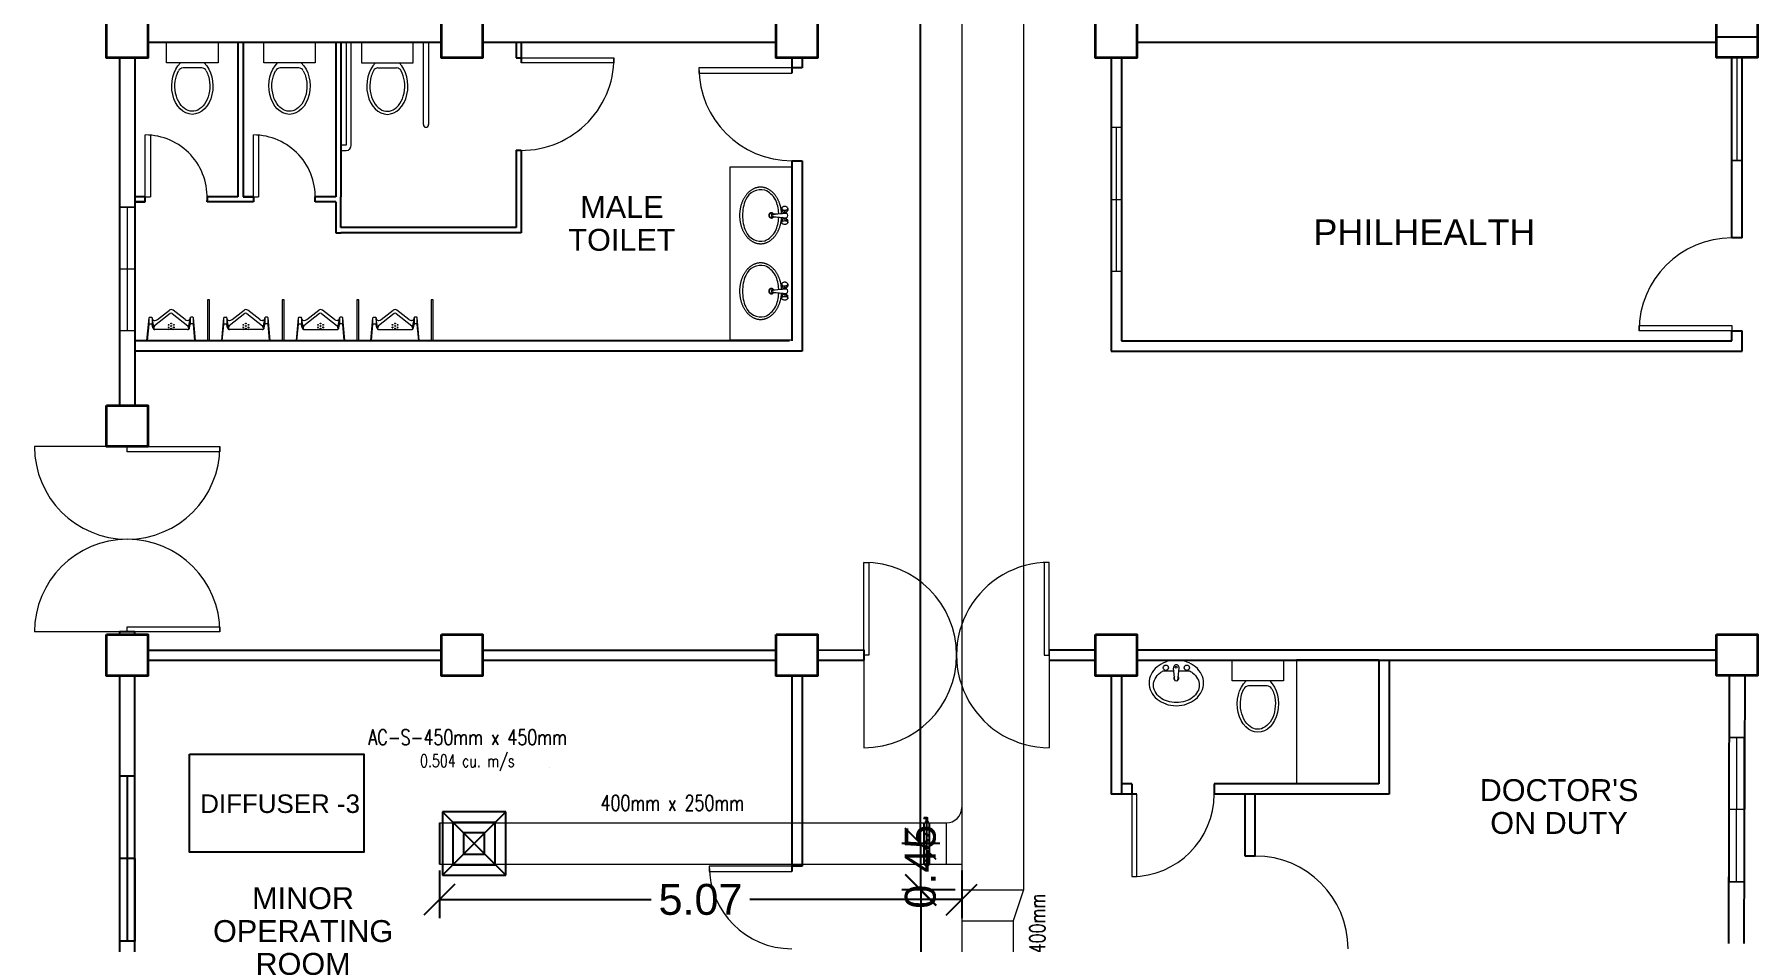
# Model space of a CAD drawing. Header units: millimetres. Extents: x 3 to 421, y 1 to 337.
# Drawn here: x 118.42 to 135.15, y 121.92 to 130.73 of the extents above; entities that cross this region are included whole.
import ezdxf

# ---------------------------------------------------------------- set-up
doc = ezdxf.new("R2010")
doc.units = ezdxf.units.MM
doc.header["$MEASUREMENT"] = 0
doc.linetypes.add('HIDDEN2', pattern=[0.1875, 0.125, -0.0625])
for name, color, linetype in [('A.C.VOLUM DAMPER', 7, 'Continuous'), ('diffuser', 7, 'Continuous'), ('ducting label', 7, 'Continuous'), ('label', 7, 'Continuous'), ('Legends', 7, 'Continuous')]:
    doc.layers.add(name, color=color, linetype=linetype)
doc.layers.add('ahu line', color=7, linetype='Continuous', lineweight=20)
doc.styles.add('Arch-Dim', font='simplex.shx', dxfattribs={"width": 0.75})
doc.styles.get("Standard").update_dxf_attribs({"font": 'arial.ttf'})
doc.styles.add('SWISSLT175', font='swissl.ttf', dxfattribs={"height": 0.175})
doc.dimstyles.new('Copy of dimension', dxfattribs={"dimtxt": 0.3, "dimasz": 0.3, "dimexe": 0.18, "dimexo": 0.0625, "dimgap": 0.09, "dimtad": 0, "dimzin": 0, "dimdsep": 46, "dimtxsty": 'Standard', "dimblk": 'OBLIQUE', "dimcen": 0.09, "dimclrd": 256, "dimclre": 256, "dimclrt": 256, "dimadec": 0, "dimazin": 0, "dimtfac": 1, "dimtofl": 0, "dimtmove": 0, "dimatfit": 3, "dimldrblk": 'OBLIQUE', "dimfxl": 1, "dimtolj": 1, "dimtzin": 0, "dimarcsym": 0})

# ---------------------------------------------------------------- blocks, each defined once
blk = doc.blocks.new('AC-S-12')
at = {"layer": 'diffuser'}
for p, q in [((-0.15, 0.15), (0.15, -0.15)), ((0.15, 0.15), (-0.15, -0.15)), ((-0.15, 0.15), (-0.15, -0.15)), ((0.15, 0.15), (-0.15, 0.15)), ((-0.1, 0.1), (-0.1, -0.1)), ((0.1, 0.1), (-0.1, 0.1)), ((0.1, -0.1), (0.1, 0.1)), ((0.15, -0.15), (0.15, 0.15)), ((-0.05, 0.05), (-0.05, -0.05)), ((0.05, 0.05), (-0.05, 0.05)), ((0.05, -0.05), (0.05, 0.05)), ((-0.05, -0.05), (0.05, -0.05)), ((-0.15, -0.15), (0.15, -0.15)), ((-0.1, -0.1), (0.1, -0.1))]:
    blk.add_line(p, q, dxfattribs=at)
for points in [[(-0.3582, 0.3582, 0, 0.0447, 0), (-0.2951, 0.295, 0, 0, 0), (-0.15, 0.15, 0, 0, 0)], [(0.3582, 0.3582, 0, 0.0447, 0), (0.2951, 0.295, 0, 0, 0), (0.15, 0.15, 0, 0, 0)], [(-0.3582, -0.3582, 0, 0.0447, 0), (-0.2951, -0.295, 0, 0, 0), (-0.15, -0.15, 0, 0, 0)], [(0.3582, -0.3582, 0, 0.0447, 0), (0.2951, -0.295, 0, 0, 0), (0.15, -0.15, 0, 0, 0)]]:
    blk.add_lwpolyline(points, format="xyseb", dxfattribs=at)
blk = doc.blocks.new('fcu')
at = {"layer": 'diffuser', "color": 7, "xscale": 2.052644456280903, "yscale": 2.052644456280903, "zscale": 2.052644456280903}
blk.add_blockref('AC-S-12', (0, 0), dxfattribs=at)
blk = doc.blocks.new('_Oblique')
at = {"color": 0, "linetype": 'ByBlock', "lineweight": -2}
blk.add_line((-0.5, -0.5), (0.5, 0.5), dxfattribs=at)
blk = doc.blocks.new('*D17')
at = {"layer": 'Defpoints', "color": 0, "transparency": 16777216}
for p in [(127.024, 122.872), (127.024, 122.422), (127.424, 122.422)]:
    blk.add_point(p, dxfattribs=at)
at = {"layer": 'diffuser', "lineweight": -2, "transparency": 16777216}
for p, q in [((126.962, 122.872), (126.844, 122.872)), ((127.024, 122.872), (127.024, 122.422)), ((127.361, 122.422), (126.844, 122.422))]:
    blk.add_line(p, q, dxfattribs=at)
at = {"layer": 'diffuser', "lineweight": -2, "transparency": 16777216, "xscale": 0.3, "yscale": 0.3, "zscale": 0.3}
for p, rotation in [((127.024, 122.872), 90), ((127.024, 122.422), 270)]:
    blk.add_blockref('_Oblique', p, dxfattribs=dict(at, rotation=rotation))
at = {"layer": 'diffuser', "transparency": 16777216, "insert": (127.024, 122.647), "char_height": 0.3, "attachment_point": 5, "rotation": 90}
blk.add_mtext('\\A1;0.45', dxfattribs=at)
blk = doc.blocks.new('*D18')
at = {"layer": 'Defpoints', "color": 0, "transparency": 16777216}
for p in [(127.424, 122.422), (127.028, 119.333), (127.424, 119.333)]:
    blk.add_point(p, dxfattribs=at)
at = {"layer": 'diffuser', "lineweight": -2, "transparency": 16777216}
for p, q in [((127.361, 122.422), (126.848, 122.422)), ((127.028, 122.422), (127.028, 121.357)), ((127.028, 119.333), (127.028, 120.398)), ((127.361, 119.333), (126.848, 119.333))]:
    blk.add_line(p, q, dxfattribs=at)
at = {"layer": 'diffuser', "lineweight": -2, "transparency": 16777216, "xscale": 0.3, "yscale": 0.3, "zscale": 0.3}
for p, rotation in [((127.028, 122.422), 90), ((127.028, 119.333), 270)]:
    blk.add_blockref('_Oblique', p, dxfattribs=dict(at, rotation=rotation))
at = {"layer": 'diffuser', "transparency": 16777216, "insert": (127.028, 120.878), "char_height": 0.3, "attachment_point": 5, "rotation": 90}
blk.add_mtext('\\A1;3.09', dxfattribs=at)
blk = doc.blocks.new('*D19')
at = {"layer": 'Defpoints', "color": 0, "transparency": 16777216}
for p in [(122.354, 122.672), (127.424, 122.672), (122.354, 122.328)]:
    blk.add_point(p, dxfattribs=at)
at = {"layer": 'diffuser', "lineweight": -2, "transparency": 16777216}
for p, q in [((122.354, 122.61), (122.354, 122.148)), ((127.424, 122.61), (127.424, 122.148)), ((122.354, 122.328), (124.409, 122.328)), ((127.424, 122.328), (125.368, 122.328))]:
    blk.add_line(p, q, dxfattribs=at)
at = {"layer": 'diffuser', "lineweight": -2, "transparency": 16777216, "xscale": 0.3, "yscale": 0.3, "zscale": 0.3, "rotation": 180}
blk.add_blockref('_Oblique', (122.354, 122.328), dxfattribs=at)
at = {"layer": 'diffuser', "lineweight": -2, "transparency": 16777216, "xscale": 0.3, "yscale": 0.3, "zscale": 0.3}
blk.add_blockref('_Oblique', (127.424, 122.328), dxfattribs=at)
at = {"layer": 'diffuser', "transparency": 16777216, "insert": (124.889, 122.328), "char_height": 0.3, "attachment_point": 5}
blk.add_mtext('\\A1;5.07', dxfattribs=at)
blk = doc.blocks.new('*D22')
at = {"layer": 'Defpoints', "color": 0, "transparency": 16777216}
for p in [(128.024, 142.865), (127.024, 122.872), (127.274, 122.872)]:
    blk.add_point(p, dxfattribs=at)
at = {"layer": 'diffuser', "lineweight": -2, "transparency": 16777216}
for p, q in [((127.961, 142.865), (126.844, 142.865)), ((127.024, 142.865), (127.024, 133.451)), ((127.024, 122.872), (127.024, 132.286)), ((127.211, 122.872), (126.844, 122.872))]:
    blk.add_line(p, q, dxfattribs=at)
at = {"layer": 'diffuser', "lineweight": -2, "transparency": 16777216, "xscale": 0.3, "yscale": 0.3, "zscale": 0.3}
for p, rotation in [((127.024, 142.865), 90), ((127.024, 122.872), 270)]:
    blk.add_blockref('_Oblique', p, dxfattribs=dict(at, rotation=rotation))
at = {"layer": 'diffuser', "transparency": 16777216, "insert": (127.024, 132.868), "char_height": 0.3, "attachment_point": 5, "rotation": 90}
blk.add_mtext('\\A1;19.99', dxfattribs=at)

msp = doc.modelspace()

# ---------------------------------------------------------------- hatches: boundary and pattern name
at = {"layer": 'A.C.VOLUM DAMPER'}
h = msp.add_hatch(dxfattribs=at)
h.set_pattern_fill('ANSI31', color=256, scale=0.002646, angle=-270, style=0)
h.set_pattern_definition([(135, (737.03156902, 465.70229238), (-0.00023391046708, -0.00023391046708), [])])
h.paths.add_polyline_path([(127.08, 123.087), (127.073, 123.087), (127.073, 123.072), (127.097, 123.072), (127.097, 123.087), (127.09, 123.087), (127.09, 123.125), (127.056, 123.125), (127.056, 123.117), (127.08, 123.117)])

# ---------------------------------------------------------------- linework, layer by layer
at = {"color": 8, "lineweight": 25}
for p, q in [((119.524, 130.651), (122.374, 130.651)), ((120.399, 130.651), (120.399, 129.151)), ((120.449, 130.651), (120.449, 129.151)), ((121.349, 130.651), (121.349, 129.151)), ((121.399, 130.651), (121.399, 129.151)), ((122.774, 130.651), (125.624, 130.651)), ((123.099, 130.651), (123.099, 130.501)), ((123.149, 130.651), (123.149, 130.451)), ((129.124, 130.651), (134.749, 130.651)), ((134.749, 130.703), (135.149, 130.703)), ((119.249, 130.501), (119.249, 127.126)), ((119.399, 130.501), (119.399, 127.126)), ((123.099, 130.501), (123.149, 130.501)), ((125.774, 130.501), (125.774, 130.351)), ((125.874, 130.501), (125.874, 130.401)), ((128.874, 130.501), (128.874, 127.651)), ((128.974, 130.501), (128.974, 127.751)), ((134.899, 128.751), (134.899, 130.503)), ((134.999, 128.751), (134.999, 130.503)), ((125.874, 130.401), (125.774, 130.401)), ((123.099, 129.602), (123.099, 128.851)), ((123.149, 129.601), (123.099, 129.601)), ((123.149, 129.601), (123.149, 128.801)), ((125.774, 129.501), (125.774, 127.751)), ((125.774, 129.501), (125.874, 129.501)), ((125.874, 129.501), (125.874, 127.651)), ((119.499, 129.151), (119.399, 129.151)), ((119.499, 129.101), (119.499, 129.151)), ((120.399, 129.151), (120.097, 129.151)), ((120.099, 129.151), (120.099, 129.101)), ((120.549, 129.151), (120.449, 129.151)), ((120.449, 129.151), (120.549, 129.151)), ((120.549, 129.151), (120.549, 129.101)), ((121.349, 129.151), (121.149, 129.151)), ((121.149, 129.101), (121.149, 129.151)), ((121.399, 128.851), (121.399, 129.151)), ((119.499, 129.101), (119.399, 129.101)), ((119.399, 129.101), (119.499, 129.101)), ((120.399, 129.101), (120.099, 129.101)), ((120.549, 129.101), (120.399, 129.101)), ((121.349, 129.101), (121.149, 129.101)), ((121.349, 129.101), (121.349, 128.801)), ((121.349, 128.801), (121.399, 128.801)), ((123.099, 128.851), (121.399, 128.851)), ((123.149, 128.801), (121.399, 128.801)), ((134.999, 128.751), (134.899, 128.751)), ((134.899, 127.751), (134.899, 127.851)), ((134.899, 127.751), (134.899, 127.851)), ((134.899, 127.851), (134.999, 127.851)), ((134.999, 127.651), (134.999, 127.851)), ((125.754, 127.751), (119.399, 127.751)), ((125.874, 127.651), (119.399, 127.651)), ((128.874, 127.651), (134.999, 127.651)), ((128.974, 127.751), (134.899, 127.751)), ((119.399, 126.726), (119.249, 126.726)), ((119.399, 124.926), (119.249, 124.926)), ((119.249, 124.926), (119.249, 124.901)), ((119.399, 124.901), (119.399, 124.926)), ((119.524, 124.751), (122.374, 124.751)), ((119.524, 124.651), (122.374, 124.651)), ((122.774, 124.751), (125.624, 124.751)), ((122.774, 124.651), (125.624, 124.651)), ((126.024, 124.751), (126.474, 124.752)), ((126.024, 124.651), (126.474, 124.652)), ((126.474, 124.752), (126.474, 124.652)), ((128.274, 124.752), (128.724, 124.752)), ((128.274, 124.652), (128.724, 124.652)), ((129.124, 124.752), (134.749, 124.753)), ((129.124, 124.652), (134.749, 124.653)), ((129.124, 124.652), (131.474, 124.652)), ((131.474, 124.652), (130.674, 124.652)), ((131.474, 124.652), (131.574, 124.652)), ((131.474, 124.652), (131.474, 123.452)), ((131.574, 124.652), (131.574, 123.352)), ((119.249, 124.501), (119.249, 118.901)), ((119.399, 120.951), (119.399, 124.501)), ((125.774, 124.501), (125.774, 122.601)), ((125.874, 124.501), (125.874, 122.651)), ((128.874, 124.501), (128.874, 123.352)), ((128.974, 124.501), (128.974, 123.352)), ((134.874, 124.503), (134.866, 121.901)), ((135.024, 124.502), (135.016, 121.901)), ((129.074, 123.452), (128.974, 123.452)), ((129.074, 123.452), (129.074, 123.352)), ((131.474, 123.452), (129.874, 123.452)), ((129.874, 123.452), (129.874, 123.352)), ((128.974, 123.352), (128.874, 123.352)), ((129.124, 123.352), (128.974, 123.352)), ((131.574, 123.352), (129.874, 123.352)), ((130.174, 122.751), (130.174, 123.352)), ((130.274, 122.751), (130.274, 123.352)), ((125.874, 122.651), (125.774, 122.651)), ((130.274, 122.751), (130.174, 122.751))]:
    msp.add_line(p, q, dxfattribs=at)
at = {"color": 8, "lineweight": 9}
for p, q in [((119.706, 130.451), (119.706, 130.651)), ((119.706, 130.651), (120.206, 130.651)), ((120.206, 130.651), (120.206, 130.451)), ((120.649, 130.451), (120.649, 130.651)), ((120.649, 130.651), (121.149, 130.651)), ((121.149, 130.651), (121.149, 130.451)), ((121.449, 130.651), (121.449, 129.951)), ((121.499, 129.651), (121.499, 130.651)), ((121.599, 130.651), (121.599, 130.451)), ((122.099, 130.651), (121.599, 130.651)), ((122.099, 130.451), (122.099, 130.651)), ((122.199, 129.851), (122.199, 130.651)), ((122.249, 130.651), (122.249, 129.951)), ((134.899, 130.503), (134.899, 129.503)), ((134.949, 130.503), (134.949, 129.503)), ((120.206, 130.451), (119.706, 130.451)), ((120.047, 130.401), (119.866, 130.401)), ((121.149, 130.451), (120.649, 130.451)), ((120.989, 130.401), (120.808, 130.401)), ((121.599, 130.451), (122.099, 130.451)), ((121.758, 130.401), (121.939, 130.401)), ((121.449, 129.951), (121.449, 129.651)), ((122.249, 129.951), (122.249, 129.851)), ((128.874, 129.126), (128.874, 129.826)), ((128.874, 129.826), (128.974, 129.826)), ((128.924, 129.826), (128.924, 128.426)), ((128.974, 129.826), (128.974, 128.426)), ((121.449, 129.651), (121.399, 129.651)), ((121.399, 129.651), (121.399, 129.601)), ((121.399, 129.601), (121.449, 129.601)), ((134.899, 129.503), (134.999, 129.503)), ((128.874, 129.126), (128.974, 129.126)), ((119.399, 129.051), (119.249, 129.051)), ((119.324, 129.051), (119.324, 127.851)), ((125.592, 128.98), (125.582, 128.984)), ((125.592, 128.96), (125.582, 128.956)), ((125.583, 128.984), (125.683, 128.99)), ((125.583, 128.955), (125.683, 128.949)), ((125.592, 128.98), (125.688, 128.991)), ((125.592, 128.96), (125.688, 128.949)), ((125.678, 129.038), (125.678, 129.017)), ((125.686, 129.023), (125.678, 129.035)), ((125.686, 129.004), (125.678, 129.017)), ((125.686, 129.023), (125.707, 129.019)), ((125.686, 129.023), (125.686, 129.004)), ((125.686, 129.004), (125.707, 129.001)), ((125.688, 128.991), (125.724, 128.992)), ((125.693, 129.001), (125.693, 128.998)), ((125.727, 129.023), (125.707, 129.019)), ((125.707, 129.001), (125.707, 129.019)), ((125.727, 129.004), (125.707, 129.001)), ((125.721, 129.001), (125.721, 128.998)), ((125.727, 129.023), (125.736, 129.035)), ((125.727, 129.023), (125.727, 129.004)), ((125.727, 129.004), (125.736, 129.017)), ((125.736, 129.038), (125.736, 129.017)), ((125.686, 128.935), (125.678, 128.922)), ((125.678, 128.901), (125.678, 128.922)), ((125.686, 128.917), (125.678, 128.904)), ((125.686, 128.935), (125.707, 128.939)), ((125.686, 128.917), (125.686, 128.935)), ((125.686, 128.917), (125.707, 128.921)), ((125.688, 128.949), (125.724, 128.947)), ((125.693, 128.938), (125.693, 128.941)), ((125.707, 128.939), (125.707, 128.921)), ((125.727, 128.935), (125.707, 128.939)), ((125.727, 128.917), (125.707, 128.921)), ((125.721, 128.938), (125.721, 128.941)), ((125.727, 128.935), (125.736, 128.922)), ((125.727, 128.917), (125.727, 128.935)), ((125.727, 128.917), (125.736, 128.904)), ((125.736, 128.901), (125.736, 128.922)), ((119.249, 128.451), (119.399, 128.451)), ((125.678, 128.303), (125.678, 128.282)), ((125.686, 128.288), (125.678, 128.3)), ((125.686, 128.269), (125.678, 128.282)), ((125.686, 128.288), (125.707, 128.284)), ((125.686, 128.288), (125.686, 128.269)), ((125.727, 128.288), (125.707, 128.284)), ((125.707, 128.266), (125.707, 128.284)), ((125.727, 128.288), (125.736, 128.3)), ((125.727, 128.288), (125.727, 128.269)), ((125.727, 128.269), (125.736, 128.282)), ((125.736, 128.303), (125.736, 128.282)), ((128.974, 128.426), (128.874, 128.426)), ((125.592, 128.244), (125.582, 128.249)), ((125.592, 128.225), (125.582, 128.221)), ((125.583, 128.249), (125.683, 128.255)), ((125.583, 128.22), (125.683, 128.214)), ((125.592, 128.245), (125.688, 128.256)), ((125.592, 128.225), (125.688, 128.214)), ((125.686, 128.2), (125.678, 128.187)), ((125.678, 128.166), (125.678, 128.187)), ((125.686, 128.182), (125.678, 128.169)), ((125.686, 128.269), (125.707, 128.266)), ((125.686, 128.2), (125.707, 128.204)), ((125.686, 128.182), (125.686, 128.2)), ((125.686, 128.182), (125.707, 128.185)), ((125.688, 128.256), (125.724, 128.257)), ((125.688, 128.214), (125.724, 128.212)), ((125.693, 128.266), (125.693, 128.263)), ((125.693, 128.203), (125.693, 128.206)), ((125.727, 128.269), (125.707, 128.266)), ((125.707, 128.204), (125.707, 128.185)), ((125.727, 128.2), (125.707, 128.204)), ((125.727, 128.182), (125.707, 128.185)), ((125.721, 128.266), (125.721, 128.263)), ((125.721, 128.203), (125.721, 128.206)), ((125.727, 128.182), (125.727, 128.2)), ((125.727, 128.2), (125.736, 128.187)), ((125.727, 128.182), (125.736, 128.169)), ((125.736, 128.166), (125.736, 128.187)), ((119.516, 127.754), (119.536, 127.976)), ((119.536, 127.912), (119.536, 127.976)), ((119.541, 127.981), (119.561, 127.981)), ((119.568, 127.967), (119.566, 127.976)), ((119.566, 127.976), (119.566, 127.913)), ((119.582, 127.879), (119.568, 127.967)), ((119.587, 127.951), (119.592, 127.951)), ((119.742, 128.018), (119.589, 127.898)), ((119.617, 127.96), (119.733, 128.049)), ((119.761, 128.018), (119.913, 127.898)), ((119.885, 127.96), (119.769, 128.049)), ((119.915, 127.951), (119.911, 127.951)), ((119.92, 127.879), (119.935, 127.967)), ((119.935, 127.967), (119.936, 127.976)), ((119.936, 127.976), (119.936, 127.913)), ((119.961, 127.981), (119.941, 127.981)), ((119.966, 127.912), (119.966, 127.976)), ((119.986, 127.754), (119.966, 127.976)), ((120.241, 127.754), (120.261, 127.976)), ((120.261, 127.912), (120.261, 127.976)), ((120.266, 127.981), (120.286, 127.981)), ((120.293, 127.967), (120.291, 127.976)), ((120.291, 127.976), (120.291, 127.913)), ((120.307, 127.879), (120.293, 127.967)), ((120.312, 127.951), (120.317, 127.951)), ((120.467, 128.018), (120.314, 127.898)), ((120.342, 127.96), (120.458, 128.049)), ((120.486, 128.018), (120.638, 127.898)), ((120.61, 127.96), (120.494, 128.049)), ((120.64, 127.951), (120.636, 127.951)), ((120.645, 127.879), (120.66, 127.967)), ((120.66, 127.967), (120.661, 127.976)), ((120.661, 127.976), (120.661, 127.913)), ((120.686, 127.981), (120.666, 127.981)), ((120.691, 127.912), (120.691, 127.976)), ((120.711, 127.754), (120.691, 127.976)), ((120.966, 127.754), (120.986, 127.976)), ((120.986, 127.912), (120.986, 127.976)), ((120.991, 127.981), (121.011, 127.981)), ((121.018, 127.967), (121.016, 127.976)), ((121.016, 127.976), (121.016, 127.913)), ((121.032, 127.879), (121.018, 127.967)), ((121.037, 127.951), (121.042, 127.951)), ((121.192, 128.018), (121.039, 127.898)), ((121.067, 127.96), (121.183, 128.049)), ((121.211, 128.018), (121.363, 127.898)), ((121.335, 127.96), (121.219, 128.049)), ((121.365, 127.951), (121.361, 127.951)), ((121.37, 127.879), (121.385, 127.967)), ((121.385, 127.967), (121.386, 127.976)), ((121.386, 127.976), (121.386, 127.913)), ((121.411, 127.981), (121.391, 127.981)), ((121.416, 127.912), (121.416, 127.976)), ((121.436, 127.754), (121.416, 127.976)), ((121.689, 127.754), (121.709, 127.976)), ((121.709, 127.912), (121.709, 127.976)), ((121.714, 127.981), (121.734, 127.981)), ((121.74, 127.967), (121.739, 127.976)), ((121.739, 127.976), (121.739, 127.913)), ((121.755, 127.879), (121.74, 127.967)), ((121.76, 127.951), (121.765, 127.951)), ((121.915, 128.018), (121.762, 127.898)), ((121.79, 127.96), (121.906, 128.049)), ((121.934, 128.018), (122.086, 127.898)), ((122.058, 127.96), (121.942, 128.049)), ((122.088, 127.951), (122.083, 127.951)), ((122.093, 127.879), (122.108, 127.967)), ((122.108, 127.967), (122.109, 127.976)), ((122.109, 127.976), (122.109, 127.913)), ((122.134, 127.981), (122.114, 127.981)), ((122.139, 127.912), (122.139, 127.976)), ((122.159, 127.754), (122.139, 127.976)), ((119.399, 127.851), (119.249, 127.851)), ((119.521, 127.754), (119.536, 127.911)), ((119.541, 127.916), (119.562, 127.916)), ((119.573, 127.877), (119.567, 127.911)), ((119.582, 127.879), (119.585, 127.862)), ((119.91, 127.861), (119.593, 127.861)), ((119.92, 127.879), (119.918, 127.862)), ((119.929, 127.877), (119.935, 127.911)), ((119.962, 127.916), (119.94, 127.916)), ((119.981, 127.754), (119.967, 127.911)), ((120.246, 127.754), (120.261, 127.911)), ((120.266, 127.916), (120.287, 127.916)), ((120.298, 127.877), (120.292, 127.911)), ((120.307, 127.879), (120.31, 127.862)), ((120.635, 127.861), (120.318, 127.861)), ((120.645, 127.879), (120.643, 127.862)), ((120.654, 127.877), (120.66, 127.911)), ((120.687, 127.916), (120.665, 127.916)), ((120.706, 127.754), (120.692, 127.911)), ((120.971, 127.754), (120.986, 127.911)), ((120.991, 127.916), (121.012, 127.916)), ((121.023, 127.877), (121.017, 127.911)), ((121.032, 127.879), (121.035, 127.862)), ((121.043, 127.861), (121.36, 127.861)), ((121.37, 127.879), (121.368, 127.862)), ((121.379, 127.877), (121.385, 127.911)), ((121.412, 127.916), (121.39, 127.916)), ((121.431, 127.754), (121.417, 127.911)), ((121.694, 127.754), (121.709, 127.911)), ((121.714, 127.916), (121.735, 127.916)), ((121.746, 127.877), (121.74, 127.911)), ((121.755, 127.879), (121.758, 127.862)), ((121.766, 127.861), (122.082, 127.861)), ((122.093, 127.879), (122.091, 127.862)), ((122.102, 127.877), (122.108, 127.911)), ((122.134, 127.916), (122.113, 127.916)), ((122.154, 127.754), (122.139, 127.911)), ((119.524, 127.751), (119.519, 127.751)), ((119.978, 127.751), (119.524, 127.751)), ((119.665, 127.751), (119.595, 127.751)), ((119.978, 127.751), (119.983, 127.751)), ((120.249, 127.751), (120.244, 127.751)), ((120.703, 127.751), (120.249, 127.751)), ((120.39, 127.751), (120.32, 127.751)), ((120.703, 127.751), (120.708, 127.751)), ((120.974, 127.751), (120.969, 127.751)), ((120.974, 127.751), (121.428, 127.751)), ((121.287, 127.751), (121.357, 127.751)), ((121.428, 127.751), (121.433, 127.751)), ((121.697, 127.751), (121.692, 127.751)), ((121.697, 127.751), (122.151, 127.751)), ((122.01, 127.751), (122.08, 127.751)), ((122.151, 127.751), (122.156, 127.751)), ((130.049, 124.652), (130.549, 124.652)), ((130.049, 124.452), (130.049, 124.652)), ((130.549, 124.652), (130.549, 124.452)), ((130.674, 124.652), (130.674, 123.452)), ((129.493, 124.454), (129.479, 124.576)), ((129.522, 124.454), (129.535, 124.576)), ((130.549, 124.452), (130.049, 124.452)), ((130.389, 124.402), (130.208, 124.402)), ((135.02, 123.902), (134.872, 123.902)), ((134.872, 123.902), (134.872, 122.502)), ((134.946, 123.902), (134.942, 122.501)), ((135.02, 123.202), (135.02, 123.902)), ((135.02, 123.202), (134.872, 123.202)), ((134.872, 122.502), (135.018, 122.501))]:
    msp.add_line(p, q, dxfattribs=at)
at = {"color": 8, "lineweight": 13}
for p, q in [((123.149, 130.501), (123.149, 130.451)), ((123.149, 130.501), (124.049, 130.501)), ((124.049, 130.501), (124.049, 130.451)), ((124.049, 130.451), (123.149, 130.451)), ((125.774, 130.401), (124.874, 130.401)), ((124.874, 130.401), (124.874, 130.351)), ((124.874, 130.351), (125.774, 130.351)), ((125.774, 130.351), (125.774, 130.401)), ((119.499, 129.151), (119.499, 129.751)), ((119.549, 129.751), (119.549, 129.151)), ((120.549, 129.151), (120.549, 129.751)), ((120.599, 129.751), (120.599, 129.151)), ((119.499, 129.151), (119.549, 129.151)), ((120.097, 129.151), (120.099, 129.151)), ((120.549, 129.151), (120.599, 129.151)), ((133.999, 127.901), (134.899, 127.901)), ((133.999, 127.851), (133.999, 127.901)), ((134.899, 127.851), (133.999, 127.851)), ((134.899, 127.901), (134.899, 127.851)), ((119.324, 126.726), (118.424, 126.726)), ((119.324, 126.726), (120.224, 126.726)), ((119.324, 126.676), (119.324, 126.726)), ((120.224, 126.676), (119.324, 126.676)), ((120.224, 126.726), (120.224, 126.676)), ((126.474, 124.702), (126.474, 125.602)), ((126.474, 125.602), (126.524, 125.602)), ((126.524, 125.602), (126.524, 124.702)), ((128.274, 125.602), (128.224, 125.602)), ((128.224, 125.602), (128.224, 124.702)), ((128.274, 124.702), (128.274, 125.602)), ((119.324, 124.976), (120.224, 124.976)), ((119.324, 124.926), (119.324, 124.976)), ((120.224, 124.976), (120.224, 124.926)), ((119.324, 124.926), (118.424, 124.926)), ((120.224, 124.926), (119.324, 124.926)), ((126.524, 124.702), (126.474, 124.702)), ((126.474, 124.652), (126.474, 123.801)), ((126.524, 124.752), (126.524, 124.752)), ((127.368, 124.652), (127.379, 124.652)), ((127.374, 124.752), (127.374, 124.752)), ((127.374, 124.752), (127.374, 124.752)), ((128.224, 124.702), (128.274, 124.702)), ((128.274, 124.752), (128.274, 124.652)), ((128.274, 124.652), (128.274, 123.802)), ((129.074, 123.352), (129.074, 122.552)), ((129.124, 123.352), (129.074, 123.352)), ((129.124, 122.552), (129.124, 123.352)), ((125.774, 122.651), (124.974, 122.651)), ((124.974, 122.651), (124.974, 122.601)), ((124.974, 122.601), (125.774, 122.601)), ((125.774, 122.601), (125.774, 122.651)), ((129.074, 122.552), (129.124, 122.552))]:
    msp.add_line(p, q, dxfattribs=at)
at = {"color": 8, "lineweight": -2}
for p, q in [((119.399, 127.751), (119.399, 127.651)), ((119.399, 123.526), (119.249, 123.526)), ((119.324, 123.526), (119.324, 121.926)), ((119.399, 122.726), (119.399, 123.526)), ((119.399, 122.726), (119.249, 122.726)), ((119.399, 122.726), (119.399, 121.926)), ((119.399, 121.926), (119.249, 121.926))]:
    msp.add_line(p, q, dxfattribs=at)
at = {"color": 8, "lineweight": 35}
for points in [[(119.124, 130.901), (119.524, 130.901), (119.524, 130.501), (119.124, 130.501)], [(122.374, 130.901), (122.774, 130.901), (122.774, 130.501), (122.374, 130.501)], [(125.624, 130.901), (126.024, 130.901), (126.024, 130.501), (125.624, 130.501)], [(128.724, 130.901), (129.124, 130.901), (129.124, 130.501), (128.724, 130.501)], [(134.749, 130.903), (135.149, 130.903), (135.149, 130.503), (134.749, 130.503)], [(119.124, 127.126), (119.524, 127.126), (119.524, 126.726), (119.124, 126.726)], [(119.124, 124.901), (119.524, 124.901), (119.524, 124.501), (119.124, 124.501)], [(122.374, 124.901), (122.774, 124.901), (122.774, 124.501), (122.374, 124.501)], [(125.624, 124.901), (126.024, 124.901), (126.024, 124.501), (125.624, 124.501)], [(128.724, 124.901), (129.124, 124.901), (129.124, 124.501), (128.724, 124.501)], [(134.749, 124.903), (135.149, 124.903), (135.149, 124.503), (134.749, 124.503)]]:
    msp.add_lwpolyline(points, close=True, dxfattribs=at)
at = {"color": 8, "lineweight": 9}
for points in [[(134.899, 130.503), (134.999, 130.503), (134.999, 129.503), (134.899, 129.503)], [(128.874, 129.826), (128.974, 129.826), (128.974, 128.426), (128.874, 128.426)], [(119.249, 129.051), (119.399, 129.051), (119.399, 127.851), (119.249, 127.851)], [(120.124, 128.151), (120.104, 128.151), (120.104, 127.751), (120.124, 127.751)], [(120.849, 128.151), (120.829, 128.151), (120.829, 127.751), (120.849, 127.751)], [(121.572, 128.151), (121.552, 128.151), (121.552, 127.751), (121.572, 127.751)], [(122.294, 128.151), (122.274, 128.151), (122.274, 127.751), (122.294, 127.751)], [(134.872, 123.902), (135.018, 123.902), (135.018, 122.501), (134.872, 122.501)], [(119.249, 123.526), (119.399, 123.526), (119.399, 121.926), (119.249, 121.926)]]:
    msp.add_lwpolyline(points, close=True, dxfattribs=at)
at = {"color": 8, "lineweight": 9, "ltscale": 0.4}
msp.add_lwpolyline([(125.774, 127.763), (125.774, 129.438), (125.174, 129.438), (125.174, 127.763)], close=True, dxfattribs=at)
at = {"color": 8, "lineweight": 9}
for points in [[(125.678, 129.038, 0.145837), (125.679, 129.032, 0.107165), (125.686, 129.025, 0.077149), (125.695, 129.022, 0.064217), (125.707, 129.02, 0.064217), (125.718, 129.022, 0.077149), (125.727, 129.025, 0.107165), (125.734, 129.032, 0.145837), (125.736, 129.038, 0.145837), (125.734, 129.045, 0.107165), (125.727, 129.051, 0.077149), (125.718, 129.055, 0.064217), (125.707, 129.057, 0.064217), (125.695, 129.055, 0.077149), (125.686, 129.051, 0.107165), (125.679, 129.045, 0.145837)], [(125.678, 128.901, -0.145837), (125.679, 128.908, -0.107165), (125.686, 128.914, -0.077149), (125.695, 128.918, -0.064217), (125.707, 128.919, -0.064217), (125.718, 128.918, -0.077149), (125.727, 128.914, -0.107165), (125.734, 128.908, -0.145837), (125.736, 128.901, -0.145837), (125.734, 128.894, -0.107165), (125.727, 128.888, -0.077149), (125.718, 128.884, -0.064217), (125.707, 128.883, -0.064217), (125.695, 128.884, -0.077149), (125.686, 128.888, -0.107165), (125.679, 128.894, -0.145837)], [(125.678, 128.303, 0.145837), (125.679, 128.297, 0.107165), (125.686, 128.29, 0.077149), (125.695, 128.286, 0.064217), (125.707, 128.285, 0.064217), (125.718, 128.286, 0.077149), (125.727, 128.29, 0.107165), (125.734, 128.297, 0.145837), (125.736, 128.303, 0.145837), (125.734, 128.31, 0.107165), (125.727, 128.316, 0.077149), (125.718, 128.32, 0.064217), (125.707, 128.322, 0.064217), (125.695, 128.32, 0.077149), (125.686, 128.316, 0.107165), (125.679, 128.31, 0.145837)], [(125.678, 128.166, -0.145837), (125.679, 128.172, -0.107165), (125.686, 128.179, -0.077149), (125.695, 128.183, -0.064217), (125.707, 128.184, -0.064217), (125.718, 128.183, -0.077149), (125.727, 128.179, -0.107165), (125.734, 128.172, -0.145837), (125.736, 128.166, -0.145837), (125.734, 128.159, -0.107165), (125.727, 128.153, -0.077149), (125.718, 128.149, -0.064217), (125.707, 128.148, -0.064217), (125.695, 128.149, -0.077149), (125.686, 128.153, -0.107165), (125.679, 128.159, -0.145837)]]:
    msp.add_lwpolyline(points, format="xyb", close=True, dxfattribs=at)
for points in [[(125.691, 129.004, 0.035268), (125.692, 129.003, 0.107165), (125.695, 128.999, 0.077149), (125.7, 128.997, 0.064217), (125.707, 128.996, 0.064217)], [(125.693, 129.003, 0.046803), (125.695, 129.002, 0.077149), (125.7, 129, 0.064217), (125.707, 128.999, 0.064217), (125.713, 129, 0.077149), (125.719, 129.002, 0.046803), (125.72, 129.003, 0.145837)], [(125.693, 129.001, 0.047218), (125.693, 129, 0.107177), (125.697, 128.997, 0.077931), (125.701, 128.995, 0.065152), (125.707, 128.994, 0.065152), (125.712, 128.995, 0.077931), (125.716, 128.997, 0.107177), (125.72, 129, 0.047218), (125.72, 129.001, 0.144081)], [(125.707, 128.996, 0.064217), (125.713, 128.997, 0.077149), (125.718, 128.999, 0.107165), (125.721, 129.003, 0.035268), (125.722, 129.004, 0.145837)], [(125.691, 128.936, -0.035268), (125.692, 128.937, -0.107165), (125.695, 128.94, -0.077149), (125.7, 128.942, -0.064217), (125.707, 128.943, -0.064217)], [(125.693, 128.938, -0.047218), (125.693, 128.939, -0.107177), (125.697, 128.943, -0.077931), (125.701, 128.944, -0.065152), (125.707, 128.945, -0.065152), (125.712, 128.944, -0.077931), (125.716, 128.943, -0.107177), (125.72, 128.939, -0.047218), (125.72, 128.938, -0.144081)], [(125.693, 128.936, -0.046803), (125.695, 128.938, -0.077149), (125.7, 128.94, -0.064217), (125.707, 128.941, -0.064217), (125.713, 128.94, -0.077149), (125.719, 128.938, -0.046803), (125.72, 128.936, -0.145837)], [(125.707, 128.943, -0.064217), (125.713, 128.942, -0.077149), (125.718, 128.94, -0.107165), (125.721, 128.937, -0.035268), (125.722, 128.936, -0.145837)], [(125.691, 128.268, 0.035268), (125.692, 128.268, 0.107165), (125.695, 128.264, 0.077149), (125.7, 128.262, 0.064217), (125.707, 128.261, 0.064217)], [(125.691, 128.201, -0.035268), (125.692, 128.202, -0.107165), (125.695, 128.205, -0.077149), (125.7, 128.207, -0.064217), (125.707, 128.208, -0.064217)], [(125.693, 128.268, 0.046803), (125.695, 128.267, 0.077149), (125.7, 128.264, 0.064217), (125.707, 128.264, 0.064217), (125.713, 128.264, 0.077149), (125.719, 128.267, 0.046803), (125.72, 128.268, 0.145837)], [(125.693, 128.266, 0.047218), (125.693, 128.265, 0.107177), (125.697, 128.262, 0.077931), (125.701, 128.26, 0.065152), (125.707, 128.259, 0.065152), (125.712, 128.26, 0.077931), (125.716, 128.262, 0.107177), (125.72, 128.265, 0.047218), (125.72, 128.266, 0.144081)], [(125.693, 128.203, -0.047218), (125.693, 128.204, -0.107177), (125.697, 128.207, -0.077931), (125.701, 128.209, -0.065152), (125.707, 128.21, -0.065152), (125.712, 128.209, -0.077931), (125.716, 128.207, -0.107177), (125.72, 128.204, -0.047218), (125.72, 128.203, -0.144081)], [(125.693, 128.201, -0.046803), (125.695, 128.203, -0.077149), (125.7, 128.205, -0.064217), (125.707, 128.206, -0.064217), (125.713, 128.205, -0.077149), (125.719, 128.203, -0.046803), (125.72, 128.201, -0.145837)], [(125.707, 128.261, 0.064217), (125.713, 128.262, 0.077149), (125.718, 128.264, 0.107165), (125.721, 128.268, 0.035268), (125.722, 128.268, 0.145837)], [(125.707, 128.208, -0.064217), (125.713, 128.207, -0.077149), (125.718, 128.205, -0.107165), (125.721, 128.202, -0.035268), (125.722, 128.201, -0.145837)], [(129.73, 124.41, -0.124838), (129.714, 124.347, -0.105788), (129.665, 124.29, -0.086697), (129.595, 124.253, -0.076776), (129.507, 124.24, -0.076776), (129.42, 124.253, -0.086697), (129.35, 124.29, -0.105788), (129.301, 124.347, -0.124838), (129.285, 124.41, -0.124838), (129.301, 124.472, -0.105788), (129.35, 124.53, -0.040067), (129.381, 124.55), (129.483, 124.55, -0.040067)], [(129.532, 124.55), (129.634, 124.55, -0.040067), (129.665, 124.53, -0.105788), (129.714, 124.472, -0.124838), (129.73, 124.41, -0.124838)]]:
    msp.add_lwpolyline(points, format="xyb", dxfattribs=at)
for centre, radius in [((119.726, 127.908), 0.004), ((119.726, 127.883), 0.004), ((119.751, 127.921), 0.004), ((119.751, 127.896), 0.004), ((119.751, 127.871), 0.004), ((119.776, 127.908), 0.004), ((119.776, 127.883), 0.004), ((120.451, 127.908), 0.004), ((120.451, 127.883), 0.004), ((120.476, 127.921), 0.004), ((120.476, 127.896), 0.004), ((120.476, 127.871), 0.004), ((120.501, 127.908), 0.004), ((120.501, 127.883), 0.004), ((121.176, 127.908), 0.004), ((121.176, 127.883), 0.004), ((121.201, 127.921), 0.004), ((121.201, 127.896), 0.004), ((121.201, 127.871), 0.004), ((121.226, 127.908), 0.004), ((121.226, 127.883), 0.004), ((121.899, 127.908), 0.004), ((121.899, 127.883), 0.004), ((121.924, 127.921), 0.004), ((121.924, 127.896), 0.004), ((121.924, 127.871), 0.004), ((121.949, 127.908), 0.004), ((121.949, 127.883), 0.004), ((129.406, 124.579), 0.0255), ((129.609, 124.579), 0.0255), ((129.507, 124.585), 0.0095)]:
    msp.add_circle(centre, radius, dxfattribs=at)
at = {"color": 8, "lineweight": 13}
for centre, radius, start, end in [((123.149, 130.501), 0.9, 266.8153, 0), ((125.774, 130.401), 0.9, 180, 270), ((119.499, 129.151), 0.6, 355.2198, 90), ((120.549, 129.151), 0.6, 355.2198, 90), ((134.899, 127.851), 0.9, 90, 180), ((119.324, 126.726), 0.9, 180, 0), ((119.324, 124.926), 0.9, 0, 180), ((126.474, 124.702), 0.9, 270.0079, 90), ((128.274, 124.702), 0.9, 90, 270.0009), ((129.074, 123.352), 0.8, 270, 0), ((125.774, 122.651), 0.8, 180, 270), ((130.274, 121.851), 0.9, 0, 90)]:
    msp.add_arc(centre, radius, start, end, dxfattribs=at)
at = {"color": 8, "lineweight": 9}
for centre, radius, start, end in [((119.866, 130.351), 0.05, 90, 151.9916), ((120.047, 130.351), 0.05, 28.1501, 90), ((120.808, 130.351), 0.05, 90, 151.9916), ((120.989, 130.351), 0.05, 28.1501, 90), ((121.758, 130.351), 0.05, 90, 151.8499), ((121.939, 130.351), 0.05, 28.0084, 90), ((122.224, 129.851), 0.025, 180, 0), ((121.449, 129.651), 0.05, 270, 0), ((125.662, 128.976), 0.365, 156.2843, 180.9643), ((125.475, 129.06), 0.16, 76.0896, 156.8606), ((125.436, 129.025), 0.205, 28.3968, 67.909), ((125.283, 128.976), 0.365, 2.4433, 23.7157), ((125.662, 128.964), 0.365, 179.0357, 203.7157), ((125.577, 128.97), 0.0263, 37.887, 321.8359), ((125.577, 128.97), 0.0213, 46.6981, 313.0677), ((125.606, 128.97), 0.028, 150.6121, 209.3879), ((125.583, 128.983), 0.001, 93.5159, 150.6121), ((125.583, 128.956), 0.001, 209.3879, 266.4841), ((125.602, 128.97), 0.0147, 140.2813, 219.7187), ((125.593, 128.978), 0.002, 96.5175, 140.2813), ((125.593, 128.962), 0.002, 219.7187, 263.4825), ((125.685, 128.998), 0.00756, 276.5175, 0), ((125.728, 128.998), 0.00756, 180, 232.6816), ((125.707, 128.97), 0.028, 307.3184, 52.6816), ((125.475, 128.88), 0.16, 203.1394, 283.9104), ((125.436, 128.914), 0.205, 292.091, 331.6032), ((125.283, 128.964), 0.365, 336.2843, 357.5567), ((125.685, 128.941), 0.00756, 0, 83.4825), ((125.728, 128.941), 0.00756, 127.3184, 180), ((125.475, 128.325), 0.16, 76.0896, 156.8606), ((125.436, 128.29), 0.205, 28.3968, 67.909), ((125.662, 128.241), 0.365, 156.2843, 180.9643), ((125.283, 128.241), 0.365, 2.4433, 23.7157), ((125.662, 128.228), 0.365, 179.0357, 203.7157), ((125.577, 128.235), 0.0263, 38.1641, 322.113), ((125.577, 128.235), 0.0213, 46.9323, 313.3019), ((125.606, 128.235), 0.028, 150.6121, 209.3879), ((125.583, 128.248), 0.001, 93.5159, 150.6121), ((125.583, 128.221), 0.001, 209.3879, 266.4841), ((125.602, 128.235), 0.0147, 140.2813, 219.7187), ((125.593, 128.243), 0.002, 96.5175, 140.2813), ((125.593, 128.227), 0.002, 219.7187, 263.4825), ((125.283, 128.228), 0.365, 336.2843, 357.5567), ((125.685, 128.263), 0.00756, 276.5175, 0), ((125.685, 128.206), 0.00756, 0, 83.4825), ((125.728, 128.263), 0.00756, 180, 232.6816), ((125.728, 128.206), 0.00756, 127.3184, 180), ((125.707, 128.235), 0.028, 307.3184, 52.6816), ((119.541, 127.976), 0.005, 90, 180), ((119.561, 127.976), 0.005, 0, 90), ((119.587, 127.971), 0.02, 189.2901, 270), ((119.592, 127.991), 0.04, 270, 309.3163), ((119.751, 128.026), 0.03, 52.8153, 127.1847), ((119.751, 128.006), 0.015, 50.6837, 129.3163), ((119.911, 127.991), 0.04, 230.6837, 270), ((119.915, 127.971), 0.02, 270, 350.7099), ((119.941, 127.976), 0.005, 90, 180), ((119.961, 127.976), 0.005, 0, 90), ((120.266, 127.976), 0.005, 90, 180), ((120.286, 127.976), 0.005, 0, 90), ((120.312, 127.971), 0.02, 189.2901, 270), ((120.317, 127.991), 0.04, 270, 309.3163), ((120.476, 128.026), 0.03, 52.8153, 127.1847), ((120.476, 128.006), 0.015, 50.6837, 129.3163), ((120.636, 127.991), 0.04, 230.6837, 270), ((120.64, 127.971), 0.02, 270, 350.7099), ((120.666, 127.976), 0.005, 90, 180), ((120.686, 127.976), 0.005, 0, 90), ((120.991, 127.976), 0.005, 90, 180), ((121.011, 127.976), 0.005, 0, 90), ((121.037, 127.971), 0.02, 189.2901, 270), ((121.042, 127.991), 0.04, 270, 309.3163), ((121.201, 128.026), 0.03, 52.8153, 127.1847), ((121.201, 128.006), 0.015, 50.6837, 129.3163), ((121.361, 127.991), 0.04, 230.6837, 270), ((121.365, 127.971), 0.02, 270, 350.7099), ((121.391, 127.976), 0.005, 90, 180), ((121.411, 127.976), 0.005, 0, 90), ((121.714, 127.976), 0.005, 90, 180), ((121.734, 127.976), 0.005, 0, 90), ((121.76, 127.971), 0.02, 189.2901, 270), ((121.765, 127.991), 0.04, 270, 309.3163), ((121.924, 128.026), 0.03, 52.8153, 127.1847), ((121.924, 128.006), 0.015, 50.6837, 129.3163), ((122.083, 127.991), 0.04, 230.6837, 270), ((122.088, 127.971), 0.02, 270, 350.7099), ((122.114, 127.976), 0.005, 90, 180), ((122.134, 127.976), 0.005, 0, 90), ((125.475, 128.145), 0.16, 203.1394, 283.9104), ((125.436, 128.179), 0.205, 292.091, 331.6032), ((119.541, 127.911), 0.005, 90, 176.5318), ((119.562, 127.911), 0.005, 10.3048, 90), ((119.593, 127.881), 0.02, 190.3048, 270), ((119.602, 127.882), 0.02, 129.3163, 189.2901), ((119.726, 127.858), 0.004, 35.6754, 144.3246), ((119.776, 127.858), 0.004, 35.6754, 144.3246), ((119.91, 127.881), 0.02, 270, 349.6952), ((119.901, 127.882), 0.02, 350.7099, 50.6837), ((119.94, 127.911), 0.005, 90, 169.6952), ((119.962, 127.911), 0.005, 3.4682, 90), ((120.266, 127.911), 0.005, 90, 176.5318), ((120.287, 127.911), 0.005, 10.3048, 90), ((120.318, 127.881), 0.02, 190.3048, 270), ((120.327, 127.882), 0.02, 129.3163, 189.2901), ((120.451, 127.858), 0.004, 35.6754, 144.3246), ((120.501, 127.858), 0.004, 35.6754, 144.3246), ((120.635, 127.881), 0.02, 270, 349.6952), ((120.626, 127.882), 0.02, 350.7099, 50.6837), ((120.665, 127.911), 0.005, 90, 169.6952), ((120.687, 127.911), 0.005, 3.4682, 90), ((120.991, 127.911), 0.005, 90, 176.5318), ((121.012, 127.911), 0.005, 10.3048, 90), ((121.043, 127.881), 0.02, 190.3048, 270), ((121.052, 127.882), 0.02, 129.3163, 189.2901), ((121.176, 127.858), 0.004, 35.6754, 144.3246), ((121.226, 127.858), 0.004, 35.6754, 144.3246), ((121.36, 127.881), 0.02, 270, 349.6952), ((121.351, 127.882), 0.02, 350.7099, 50.6837), ((121.39, 127.911), 0.005, 90, 169.6952), ((121.412, 127.911), 0.005, 3.4682, 90), ((121.714, 127.911), 0.005, 90, 176.5318), ((121.735, 127.911), 0.005, 10.3048, 90), ((121.766, 127.881), 0.02, 190.3048, 270), ((121.775, 127.882), 0.02, 129.3163, 189.2901), ((121.899, 127.858), 0.004, 35.6754, 144.3246), ((121.949, 127.858), 0.004, 35.6754, 144.3246), ((122.082, 127.881), 0.02, 270, 349.6952), ((122.074, 127.882), 0.02, 350.7099, 50.6837), ((122.113, 127.911), 0.005, 90, 169.6952), ((122.134, 127.911), 0.005, 3.4682, 90), ((119.519, 127.754), 0.003, 176.1859, 270), ((119.524, 127.754), 0.003, 176.5318, 270), ((119.978, 127.754), 0.003, 270, 3.4682), ((119.983, 127.754), 0.003, 270, 3.8141), ((120.244, 127.754), 0.003, 176.1859, 270), ((120.249, 127.754), 0.003, 176.5318, 270), ((120.703, 127.754), 0.003, 270, 3.4682), ((120.708, 127.754), 0.003, 270, 3.8141), ((120.969, 127.754), 0.003, 176.1859, 270), ((120.974, 127.754), 0.003, 176.5318, 270), ((121.428, 127.754), 0.003, 270, 3.4682), ((121.433, 127.754), 0.003, 270, 3.8141), ((121.692, 127.754), 0.003, 176.1859, 270), ((121.697, 127.754), 0.003, 176.5318, 270), ((122.151, 127.754), 0.003, 270, 3.4682), ((122.156, 127.754), 0.003, 270, 3.8141), ((129.491, 124.382), 0.267, 109.0569, 129.8268), ((129.507, 124.335), 0.317, 90, 109.0569), ((129.507, 124.579), 0.028, 353.7545, 186.2455), ((129.507, 124.335), 0.317, 70.9431, 90), ((129.523, 124.382), 0.267, 50.1732, 70.9431), ((129.428, 124.431), 0.185, 153.5873, 180), ((129.466, 124.412), 0.228, 129.8268, 153.5873), ((129.507, 124.477), 0.025, 138.7978, 233.6932), ((129.507, 124.548), 0.0948, 261.2026, 278.7974), ((129.507, 124.477), 0.025, 251.3793, 288.6207), ((129.507, 124.477), 0.025, 306.3068, 41.2022), ((129.548, 124.412), 0.228, 26.4127, 50.1732), ((129.587, 124.431), 0.185, 0, 26.4127), ((129.428, 124.431), 0.185, 180, 206.4127), ((129.466, 124.45), 0.228, 206.4127, 230.1732), ((129.491, 124.48), 0.267, 230.1732, 250.9431), ((129.523, 124.48), 0.267, 289.0569, 309.8268), ((129.548, 124.45), 0.228, 309.8268, 333.5873), ((129.587, 124.431), 0.185, 333.5873, 0), ((130.208, 124.352), 0.05, 90, 151.9916), ((130.389, 124.352), 0.05, 28.1501, 90), ((129.507, 124.527), 0.317, 250.9431, 270), ((129.507, 124.527), 0.317, 270, 289.0569)]:
    msp.add_arc(centre, radius, start, end, dxfattribs=at)
at = {"color": 8, "linetype": 'HIDDEN2', "lineweight": 9}
for centre, radius, start, end in [((125.555, 128.994), 0.283, 143.3314, 162.8606), ((125.504, 129.032), 0.22, 119.0892, 143.3314), ((125.472, 129.09), 0.154, 90, 119.0892), ((125.472, 129.09), 0.154, 60.9108, 90), ((125.44, 129.032), 0.22, 36.6686, 60.9108), ((125.389, 128.994), 0.283, 17.1394, 36.6686), ((125.635, 128.97), 0.367, 162.8606, 180), ((125.635, 128.97), 0.367, 180, 197.1394), ((125.309, 128.97), 0.367, 3.119, 17.1394), ((125.309, 128.97), 0.367, 342.8606, 356.881), ((125.555, 128.945), 0.283, 197.1394, 216.6686), ((125.389, 128.945), 0.283, 323.3314, 342.8606), ((125.504, 128.907), 0.22, 216.6686, 240.9108), ((125.472, 128.849), 0.154, 240.9108, 270), ((125.472, 128.849), 0.154, 270, 299.0892), ((125.44, 128.907), 0.22, 299.0892, 323.3314), ((125.504, 128.297), 0.22, 119.0892, 143.3314), ((125.472, 128.355), 0.154, 90, 119.0892), ((125.472, 128.355), 0.154, 60.9108, 90), ((125.44, 128.297), 0.22, 36.6686, 60.9108), ((125.635, 128.235), 0.367, 162.8606, 180), ((125.555, 128.259), 0.283, 143.3314, 162.8606), ((125.389, 128.259), 0.283, 17.1394, 36.6686), ((125.309, 128.235), 0.367, 3.119, 17.1394), ((125.635, 128.235), 0.367, 180, 197.1394), ((125.555, 128.21), 0.283, 197.1394, 216.6686), ((125.389, 128.21), 0.283, 323.3314, 342.8606), ((125.309, 128.235), 0.367, 342.8606, 356.881), ((125.504, 128.172), 0.22, 216.6686, 240.9108), ((125.472, 128.114), 0.154, 240.9108, 270), ((125.472, 128.114), 0.154, 270, 299.0892), ((125.44, 128.172), 0.22, 299.0892, 323.3314)]:
    msp.add_arc(centre, radius, start, end, dxfattribs=at)
at = {"color": 8, "lineweight": 9, "extrusion": (0, 0, -1)}
for centre in [(119.956, 130.226), (120.899, 130.226), (130.299, 124.227)]:
    msp.add_ellipse(centre, major_axis=(0, 0.275), ratio=0.727273, start_param=0.612555, end_param=5.670631, dxfattribs=at)
at = {"color": 8, "lineweight": 9}
msp.add_ellipse((121.849, 130.226), major_axis=(0, 0.275), ratio=0.727273, start_param=0.612555, end_param=5.670631, dxfattribs=at)
for points in [[(120.091, 130.374), (120.1, 130.358), (120.107, 130.34), (120.134, 130.249), (120.129, 130.161), (120.071, 130.03), (120.021, 129.988), (119.923, 129.975), (119.871, 130.001), (119.797, 130.112), (119.779, 130.196), (119.795, 130.31), (119.806, 130.344), (119.822, 130.374)], [(121.033, 130.374), (121.042, 130.358), (121.05, 130.34), (121.077, 130.249), (121.071, 130.161), (121.014, 130.03), (120.964, 129.988), (120.865, 129.975), (120.813, 130.001), (120.739, 130.112), (120.721, 130.196), (120.737, 130.31), (120.748, 130.344), (120.764, 130.374)], [(121.714, 130.374), (121.705, 130.358), (121.698, 130.34), (121.671, 130.249), (121.676, 130.161), (121.734, 130.03), (121.784, 129.988), (121.882, 129.975), (121.934, 130.001), (122.008, 130.112), (122.026, 130.196), (122.01, 130.31), (121.999, 130.344), (121.983, 130.374)], [(130.433, 124.375), (130.442, 124.359), (130.45, 124.341), (130.477, 124.25), (130.471, 124.162), (130.414, 124.031), (130.364, 123.989), (130.265, 123.976), (130.213, 124.002), (130.139, 124.113), (130.121, 124.197), (130.137, 124.311), (130.148, 124.345), (130.164, 124.375)]]:
    msp.add_open_spline(points, degree=3, knots=[0.937253, 0.937253, 0.937253, 0.937253, 1.185372, 1.185372, 2.113864, 2.113864, 3.042356, 3.042356, 3.970847, 3.970847, 4.899339, 4.899339, 5.346062, 5.346062, 5.346062, 5.346062], dxfattribs=at)
for p in [(125.774, 128.97), (125.774, 128.235), (119.751, 127.751), (120.476, 127.751), (121.201, 127.751), (121.924, 127.751)]:
    msp.add_point(p, dxfattribs=at)
at = {"layer": 'A.C.VOLUM DAMPER'}
for p, q in [((127.056, 123.125), (127.09, 123.125)), ((127.056, 123.117), (127.08, 123.117)), ((127.09, 123.125), (127.09, 123.087)), ((127.058, 123.072), (127.058, 122.672)), ((127.06, 123.006), (127.11, 123.035)), ((127.06, 122.974), (127.11, 122.945)), ((127.073, 123.087), (127.073, 123.072)), ((127.085, 122.667), (127.085, 123.072)), ((127.097, 123.072), (127.097, 123.087)), ((127.112, 122.672), (127.112, 123.072)), ((127.06, 122.884), (127.11, 122.914)), ((127.06, 122.853), (127.11, 122.824)), ((127.06, 122.757), (127.11, 122.786)), ((127.06, 122.714), (127.11, 122.684)), ((127.085, 122.672), (127.074, 122.662)), ((127.088, 122.672), (127.074, 122.659)), ((127.091, 122.672), (127.074, 122.656)), ((127.076, 122.672), (127.074, 122.671)), ((127.079, 122.672), (127.074, 122.668)), ((127.082, 122.672), (127.074, 122.665)), ((127.074, 122.655), (127.074, 122.672)), ((127.089, 122.655), (127.074, 122.671)), ((127.087, 122.655), (127.074, 122.668)), ((127.084, 122.655), (127.074, 122.665)), ((127.081, 122.655), (127.074, 122.662)), ((127.078, 122.655), (127.074, 122.659)), ((127.075, 122.655), (127.074, 122.656)), ((127.097, 122.655), (127.074, 122.655)), ((127.092, 122.655), (127.076, 122.672)), ((127.094, 122.672), (127.077, 122.655)), ((127.095, 122.655), (127.079, 122.672)), ((127.097, 122.672), (127.08, 122.655)), ((127.086, 122.655), (127.081, 122.651)), ((127.089, 122.655), (127.081, 122.648)), ((127.081, 122.634), (127.081, 122.655)), ((127.083, 122.655), (127.081, 122.654)), ((127.097, 122.657), (127.082, 122.672)), ((127.097, 122.669), (127.083, 122.655)), ((127.09, 122.649), (127.084, 122.655)), ((127.097, 122.66), (127.085, 122.672)), ((127.097, 122.666), (127.086, 122.655)), ((127.09, 122.652), (127.087, 122.655)), ((127.097, 122.663), (127.088, 122.672)), ((127.097, 122.664), (127.089, 122.655)), ((127.09, 122.655), (127.089, 122.655)), ((127.09, 122.634), (127.09, 122.655)), ((127.097, 122.666), (127.091, 122.672)), ((127.097, 122.661), (127.092, 122.655)), ((127.097, 122.669), (127.093, 122.672)), ((127.097, 122.658), (127.095, 122.655)), ((127.097, 122.672), (127.096, 122.672)), ((127.097, 122.672), (127.097, 122.655))]:
    msp.add_line(p, q, dxfattribs=at)
at = {"layer": 'A.C.VOLUM DAMPER', "extrusion": (0, 0, -1)}
for centre, major_axis, start_param, end_param in [((127.085, 123.02), (-0.00356, 0.00356), 3.926991, 7.068583), ((127.085, 122.96), (-0.00356, 0.00356), 3.926991, 7.068583), ((127.085, 123.02), (-0.00356, -0.00356), 2.356195, 5.497787), ((127.085, 122.96), (-0.00356, 0.00356), 0.785398, 3.926991), ((127.085, 122.899), (-0.00356, 0.00356), 3.926991, 7.068583), ((127.085, 122.839), (-0.00356, 0.00356), 3.926991, 7.068583), ((127.085, 122.771), (-0.00356, 0.00356), 3.926991, 7.068583), ((127.085, 122.899), (-0.00356, -0.00356), 2.356194, 5.497787), ((127.085, 122.839), (-0.00356, -0.00356), 2.356195, 5.497787), ((127.085, 122.771), (-0.00356, -0.00356), 2.356195, 5.497787), ((127.085, 122.699), (-0.00356, 0.00356), 3.926991, 7.068583), ((127.085, 122.699), (-0.00356, -0.00356), 2.356195, 5.497787)]:
    msp.add_ellipse(centre, major_axis=major_axis, ratio=1, start_param=start_param, end_param=end_param, dxfattribs=at)
at = {"layer": 'ahu line', "linetype": 'Continuous'}
for p, q in [((128.024, 151.189), (128.024, 122.422)), ((127.424, 150.989), (127.424, 115.409)), ((122.354, 123.072), (127.274, 123.072)), ((127.274, 123.072), (127.274, 122.672)), ((122.354, 122.672), (127.424, 122.672)), ((127.924, 122.122), (127.924, 115.409))]:
    msp.add_line(p, q, dxfattribs=at)
at = {"layer": 'ahu line', "linetype": 'Continuous', "lineweight": 25}
msp.add_line((122.354, 123.072), (122.354, 122.672), dxfattribs=at)
at = {"layer": 'ahu line'}
for p, q in [((127.424, 122.422), (128.024, 122.422)), ((128.024, 122.422), (127.924, 122.122)), ((127.424, 122.122), (127.924, 122.122))]:
    msp.add_line(p, q, dxfattribs=at)
at = {"layer": 'ahu line', "linetype": 'Continuous'}
msp.add_arc((127.274, 123.222), 0.15, 270, 0, dxfattribs=at)
at = {"layer": 'Legends'}
msp.add_lwpolyline([(119.928, 123.739), (121.62, 123.739), (121.62, 122.79), (119.928, 122.79)], close=True, dxfattribs=at)

# ---------------------------------------------------------------- block references
at = {"layer": 'Legends', "linetype": 'Continuous', "lineweight": 25}
msp.add_blockref('fcu', (122.691, 122.872), dxfattribs=at)

# ---------------------------------------------------------------- texts
at = {"layer": 'ducting label', "color": 7, "linetype": 'Continuous', "lineweight": 25, "attachment_point": 1, "style": 'Arch-Dim'}
for s, width, insert, char_height in [('\\A1;AC-S-450mm x 450mm', 2.32356, (121.665, 123.979), 0.15), ('\\A1;0.504 cu. m/s', 1.719, (122.166, 123.735), 0.12), ('\\A1;400mm x 250mm', 1.64952, (123.919, 123.341), 0.15)]:
    msp.add_mtext_dynamic_manual_height_columns(s, width=width, gutter_width=1.011, heights=[0], dxfattribs=dict(at, insert=insert, char_height=char_height))
at = {"layer": 'ducting label', "color": 7, "linetype": 'Continuous', "lineweight": 25, "insert": (128.083, 120.992), "char_height": 0.15, "attachment_point": 1, "rotation": 90, "style": 'Arch-Dim'}
msp.add_mtext_dynamic_manual_height_columns('\\A1;500mm x 400mm', width=1.63042, gutter_width=1.011, heights=[0], dxfattribs=at)
at = {"layer": 'label', "color": 8, "lineweight": -2, "ltscale": 0.4, "attachment_point": 5, "line_spacing_factor": 0.9, "style": 'SWISSLT175'}
for s, insert, char_height in [('MALE\\PTOILET', (124.126, 128.891), 0.2125), ('PHILHEALTH', (131.915, 128.807), 0.25), ("DOCTOR'S\\PON DUTY", (133.222, 123.23), 0.2125), ('MINOR\\POPERATING\\PROOM', (121.031, 122.021), 0.2125)]:
    msp.add_mtext(s, dxfattribs=dict(at, insert=insert, char_height=char_height))
at = {"layer": 'Legends', "linetype": 'Continuous', "lineweight": 25, "insert": (120.033, 123.349), "char_height": 0.18, "attachment_point": 1}
msp.add_mtext_dynamic_manual_height_columns('DIFFUSER -3', width=1.77294, gutter_width=1.011, heights=[0], dxfattribs=at)

# ---------------------------------------------------------------- dimensions: what is measured, and where the dimension line sits
at = {"layer": 'diffuser'}
for base, p1, p2, picture, middle in [((127.024, 122.872), (128.024, 142.865), (127.274, 122.872), '*D22', (127.024, 132.868)), ((127.028, 119.333), (127.424, 122.422), (127.424, 119.333), '*D18', (127.028, 120.878))]:
    dim = msp.add_linear_dim(base=base, p1=p1, p2=p2, angle=90, dimstyle='Copy of dimension', dxfattribs=at)
    dim.commit()
    dim.dimension.update_dxf_attribs({"geometry": picture, "text_midpoint": middle})
dim = msp.add_linear_dim(base=(127.024, 122.422), p1=(127.024, 122.872), p2=(127.424, 122.422), angle=90, dimstyle='Copy of dimension', dxfattribs=at)
dim.commit()
dim.dimension.update_dxf_attribs({"geometry": '*D17', "text_midpoint": (127.024, 122.647), "dimtype": 160})
dim = msp.add_linear_dim(base=(122.354, 122.328), p1=(127.424, 122.672), p2=(122.354, 122.672), dimstyle='Copy of dimension', dxfattribs=at)
dim.commit()
dim.dimension.update_dxf_attribs({"geometry": '*D19', "text_midpoint": (124.889, 122.328)})

doc.saveas('drawing.dxf')
